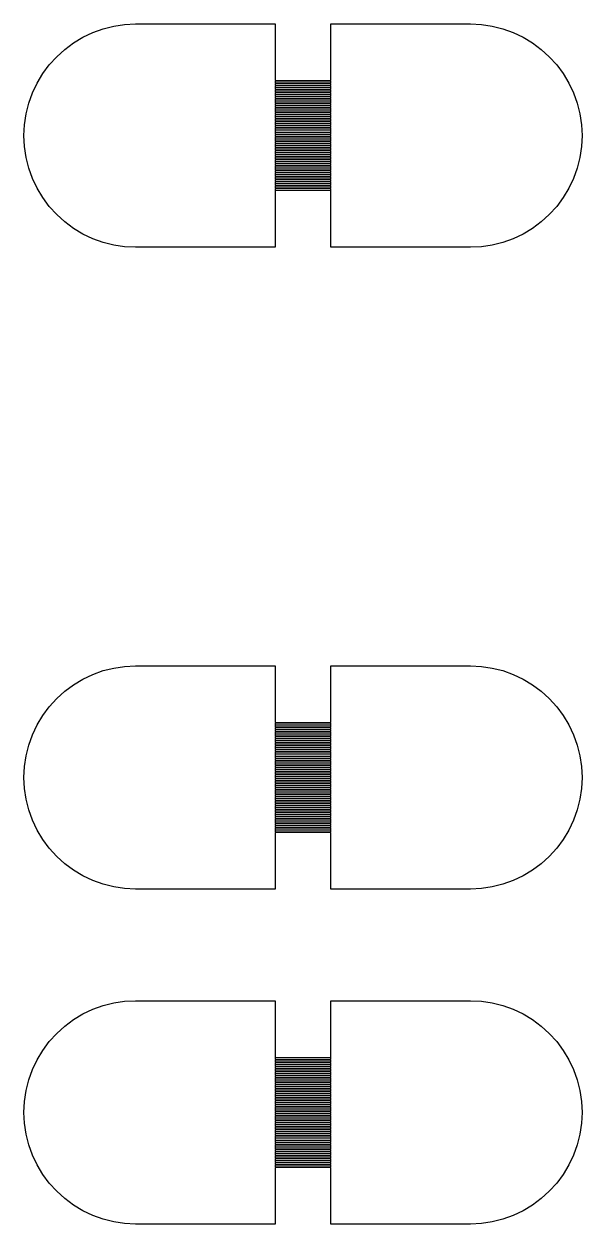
# Model space of a CAD drawing. Extents: x -16 to 83, y -18 to 83.
# Drawn here: x 18.5 to 28.5, y 36 to 57.5 of the extents above; entities that cross this region are included whole.
import ezdxf

# ---------------------------------------------------------------- set-up
doc = ezdxf.new("R2010")
doc.units = 0

msp = doc.modelspace()

# ---------------------------------------------------------------- linework, layer by layer
for p, q in [((19.7346, 57.3477), (19.9194, 57.4139)), ((19.9194, 57.4139), (20.1098, 57.4616)), ((20.1098, 57.4616), (20.304, 57.4904)), ((20.304, 57.4904), (20.5, 57.5)), ((20.5, 57.5), (23, 57.5)), ((23, 57.5), (23, 56.485)), ((24, 56.485), (24, 57.5)), ((24, 57.5), (26.5, 57.5)), ((26.5, 57.5), (26.696, 57.4904)), ((26.696, 57.4904), (26.8902, 57.4616)), ((26.8902, 57.4616), (27.0806, 57.4139)), ((27.0806, 57.4139), (27.2654, 57.3477)), ((19.3889, 57.1629), (19.5572, 57.2638)), ((19.5572, 57.2638), (19.7346, 57.3477)), ((27.2654, 57.3477), (27.4428, 57.2638)), ((27.4428, 57.2638), (27.6111, 57.1629)), ((19.0858, 56.9142), (19.2312, 57.046)), ((19.2312, 57.046), (19.3889, 57.1629)), ((27.6111, 57.1629), (27.7688, 57.046)), ((27.7688, 57.046), (27.9142, 56.9142)), ((18.8371, 56.6111), (18.954, 56.7688)), ((18.954, 56.7688), (19.0858, 56.9142)), ((27.9142, 56.9142), (28.046, 56.7688)), ((28.046, 56.7688), (28.1629, 56.6111)), ((18.7362, 56.4428), (18.8371, 56.6111)), ((28.1629, 56.6111), (28.2638, 56.4428)), ((18.6523, 56.2654), (18.7362, 56.4428)), ((23, 56.485), (24, 56.485)), ((24, 56.475), (23, 56.475)), ((23, 56.475), (23, 56.445)), ((23, 56.445), (24, 56.445)), ((24, 56.435), (23, 56.435)), ((23, 56.435), (23, 56.405)), ((23, 56.405), (24, 56.405)), ((24, 56.395), (23, 56.395)), ((23, 56.395), (23, 56.365)), ((23, 56.365), (24, 56.365)), ((24, 56.355), (23, 56.355)), ((23, 56.355), (23, 56.325)), ((24, 56.445), (24, 56.475)), ((24, 56.405), (24, 56.435)), ((24, 56.365), (24, 56.395)), ((24, 56.325), (24, 56.355)), ((28.2638, 56.4428), (28.3477, 56.2654)), ((18.5861, 56.0806), (18.6523, 56.2654)), ((23, 56.325), (24, 56.325)), ((24, 56.315), (23, 56.315)), ((23, 56.315), (23, 56.285)), ((23, 56.285), (24, 56.285)), ((24, 56.275), (23, 56.275)), ((23, 56.275), (23, 56.245)), ((23, 56.245), (24, 56.245)), ((24, 56.235), (23, 56.235)), ((23, 56.235), (23, 56.205)), ((23, 56.205), (24, 56.205)), ((24, 56.195), (23, 56.195)), ((23, 56.195), (23, 56.165)), ((23, 56.165), (24, 56.165)), ((24, 56.155), (23, 56.155)), ((23, 56.155), (23, 56.125)), ((23, 56.125), (24, 56.125)), ((24, 56.115), (23, 56.115)), ((23, 56.115), (23, 56.085)), ((24, 56.285), (24, 56.315)), ((24, 56.245), (24, 56.275)), ((24, 56.205), (24, 56.235)), ((24, 56.165), (24, 56.195)), ((24, 56.125), (24, 56.155)), ((24, 56.085), (24, 56.115)), ((28.3477, 56.2654), (28.4139, 56.0806)), ((18.5384, 55.8902), (18.5861, 56.0806)), ((23, 56.085), (24, 56.085)), ((24, 56.075), (23, 56.075)), ((23, 56.075), (23, 56.045)), ((23, 56.045), (24, 56.045)), ((24, 56.035), (23, 56.035)), ((23, 56.035), (23, 56.005)), ((23, 56.005), (24, 56.005)), ((24, 55.995), (23, 55.995)), ((23, 55.995), (23, 55.965)), ((23, 55.965), (24, 55.965)), ((24, 55.955), (23, 55.955)), ((23, 55.955), (23, 55.925)), ((23, 55.925), (24, 55.925)), ((24, 55.915), (23, 55.915)), ((23, 55.915), (23, 55.885)), ((24, 56.045), (24, 56.075)), ((24, 56.005), (24, 56.035)), ((24, 55.965), (24, 55.995)), ((24, 55.925), (24, 55.955)), ((24, 55.885), (24, 55.915)), ((28.4139, 56.0806), (28.4616, 55.8902)), ((18.5, 55.5), (18.5096, 55.696)), ((18.5096, 55.696), (18.5384, 55.8902)), ((23, 55.885), (24, 55.885)), ((24, 55.875), (23, 55.875)), ((23, 55.875), (23, 55.845)), ((23, 55.845), (24, 55.845)), ((24, 55.835), (23, 55.835)), ((23, 55.835), (23, 55.805)), ((23, 55.805), (24, 55.805)), ((24, 55.795), (23, 55.795)), ((23, 55.795), (23, 55.765)), ((23, 55.765), (24, 55.765)), ((24, 55.755), (23, 55.755)), ((23, 55.755), (23, 55.725)), ((23, 55.725), (24, 55.725)), ((24, 55.715), (23, 55.715)), ((23, 55.715), (23, 55.685)), ((23, 55.685), (24, 55.685)), ((24, 55.845), (24, 55.875)), ((24, 55.805), (24, 55.835)), ((24, 55.765), (24, 55.795)), ((24, 55.725), (24, 55.755)), ((24, 55.685), (24, 55.715)), ((28.4616, 55.8902), (28.4904, 55.696)), ((28.4904, 55.696), (28.5, 55.5)), ((18.5096, 55.304), (18.5, 55.5)), ((24, 55.675), (23, 55.675)), ((23, 55.675), (23, 55.645)), ((23, 55.645), (24, 55.645)), ((24, 55.635), (23, 55.635)), ((23, 55.635), (23, 55.605)), ((23, 55.605), (24, 55.605)), ((24, 55.595), (23, 55.595)), ((23, 55.595), (23, 55.565)), ((23, 55.565), (24, 55.565)), ((24, 55.555), (23, 55.555)), ((23, 55.555), (23, 55.525)), ((23, 55.525), (24, 55.525)), ((24, 55.515), (23, 55.515)), ((23, 55.515), (23, 55.485)), ((23, 55.485), (24, 55.485)), ((24, 55.475), (23, 55.475)), ((23, 55.475), (23, 55.445)), ((24, 55.645), (24, 55.675)), ((24, 55.605), (24, 55.635)), ((24, 55.565), (24, 55.595)), ((24, 55.525), (24, 55.555)), ((24, 55.485), (24, 55.515)), ((24, 55.445), (24, 55.475)), ((28.5, 55.5), (28.4904, 55.304)), ((18.5384, 55.1098), (18.5096, 55.304)), ((23, 55.445), (24, 55.445)), ((24, 55.435), (23, 55.435)), ((23, 55.435), (23, 55.405)), ((23, 55.405), (24, 55.405)), ((24, 55.395), (23, 55.395)), ((23, 55.395), (23, 55.365)), ((23, 55.365), (24, 55.365)), ((24, 55.355), (23, 55.355)), ((23, 55.355), (23, 55.325)), ((23, 55.325), (24, 55.325)), ((24, 55.315), (23, 55.315)), ((23, 55.315), (23, 55.285)), ((23, 55.285), (24, 55.285)), ((24, 55.275), (23, 55.275)), ((23, 55.275), (23, 55.245)), ((24, 55.405), (24, 55.435)), ((24, 55.365), (24, 55.395)), ((24, 55.325), (24, 55.355)), ((24, 55.285), (24, 55.315)), ((24, 55.245), (24, 55.275)), ((28.4904, 55.304), (28.4616, 55.1098)), ((18.5861, 54.9194), (18.5384, 55.1098)), ((23, 55.245), (24, 55.245)), ((24, 55.235), (23, 55.235)), ((23, 55.235), (23, 55.205)), ((23, 55.205), (24, 55.205)), ((24, 55.195), (23, 55.195)), ((23, 55.195), (23, 55.165)), ((23, 55.165), (24, 55.165)), ((24, 55.155), (23, 55.155)), ((23, 55.155), (23, 55.125)), ((23, 55.125), (24, 55.125)), ((24, 55.115), (23, 55.115)), ((23, 55.115), (23, 55.085)), ((23, 55.085), (24, 55.085)), ((24, 55.075), (23, 55.075)), ((23, 55.075), (23, 55.045)), ((23, 55.045), (24, 55.045)), ((24, 55.205), (24, 55.235)), ((24, 55.165), (24, 55.195)), ((24, 55.125), (24, 55.155)), ((24, 55.085), (24, 55.115)), ((24, 55.045), (24, 55.075)), ((28.4616, 55.1098), (28.4139, 54.9194)), ((18.6523, 54.7346), (18.5861, 54.9194)), ((24, 55.035), (23, 55.035)), ((23, 55.035), (23, 55.005)), ((23, 55.005), (24, 55.005)), ((24, 54.995), (23, 54.995)), ((23, 54.995), (23, 54.965)), ((23, 54.965), (24, 54.965)), ((24, 54.955), (23, 54.955)), ((23, 54.955), (23, 54.925)), ((23, 54.925), (24, 54.925)), ((24, 54.915), (23, 54.915)), ((23, 54.915), (23, 54.885)), ((23, 54.885), (24, 54.885)), ((24, 54.875), (23, 54.875)), ((23, 54.875), (23, 54.845)), ((23, 54.845), (24, 54.845)), ((24, 54.835), (23, 54.835)), ((23, 54.835), (23, 54.805)), ((24, 55.005), (24, 55.035)), ((24, 54.965), (24, 54.995)), ((24, 54.925), (24, 54.955)), ((24, 54.885), (24, 54.915)), ((24, 54.845), (24, 54.875)), ((24, 54.805), (24, 54.835)), ((28.4139, 54.9194), (28.3477, 54.7346)), ((18.7362, 54.5572), (18.6523, 54.7346)), ((23, 54.805), (24, 54.805)), ((24, 54.795), (23, 54.795)), ((23, 54.795), (23, 54.765)), ((23, 54.765), (24, 54.765)), ((24, 54.755), (23, 54.755)), ((23, 54.755), (23, 54.725)), ((23, 54.725), (24, 54.725)), ((24, 54.715), (23, 54.715)), ((23, 54.715), (23, 54.685)), ((23, 54.685), (24, 54.685)), ((24, 54.675), (23, 54.675)), ((23, 54.675), (23, 54.645)), ((23, 54.645), (24, 54.645)), ((24, 54.635), (23, 54.635)), ((23, 54.635), (23, 54.605)), ((24, 54.765), (24, 54.795)), ((24, 54.725), (24, 54.755)), ((24, 54.685), (24, 54.715)), ((24, 54.645), (24, 54.675)), ((24, 54.605), (24, 54.635)), ((28.3477, 54.7346), (28.2638, 54.5572)), ((18.8371, 54.3889), (18.7362, 54.5572)), ((23, 54.605), (24, 54.605)), ((24, 54.595), (23, 54.595)), ((23, 54.595), (23, 54.565)), ((23, 54.565), (24, 54.565)), ((24, 54.555), (23, 54.555)), ((23, 54.555), (23, 54.525)), ((23, 54.525), (24, 54.525)), ((24, 54.515), (23, 54.515)), ((23, 54.515), (23, 53.5)), ((24, 54.565), (24, 54.595)), ((24, 54.525), (24, 54.555)), ((24, 53.5), (24, 54.515)), ((28.2638, 54.5572), (28.1629, 54.3889)), ((18.954, 54.2312), (18.8371, 54.3889)), ((19.0858, 54.0858), (18.954, 54.2312)), ((28.046, 54.2312), (27.9142, 54.0858)), ((28.1629, 54.3889), (28.046, 54.2312)), ((19.2312, 53.954), (19.0858, 54.0858)), ((27.9142, 54.0858), (27.7688, 53.954)), ((19.3889, 53.8371), (19.2312, 53.954)), ((19.5572, 53.7362), (19.3889, 53.8371)), ((27.6111, 53.8371), (27.4428, 53.7362)), ((27.7688, 53.954), (27.6111, 53.8371)), ((19.7346, 53.6523), (19.5572, 53.7362)), ((19.9194, 53.5861), (19.7346, 53.6523)), ((20.1098, 53.5384), (19.9194, 53.5861)), ((20.304, 53.5096), (20.1098, 53.5384)), ((26.8902, 53.5384), (26.696, 53.5096)), ((27.0806, 53.5861), (26.8902, 53.5384)), ((27.2654, 53.6523), (27.0806, 53.5861)), ((27.4428, 53.7362), (27.2654, 53.6523)), ((20.5, 53.5), (20.304, 53.5096)), ((23, 53.5), (20.5, 53.5)), ((26.5, 53.5), (24, 53.5)), ((26.696, 53.5096), (26.5, 53.5)), ((19.5572, 45.7638), (19.7346, 45.8477)), ((19.7346, 45.8477), (19.9194, 45.9139)), ((19.9194, 45.9139), (20.1098, 45.9616)), ((20.1098, 45.9616), (20.304, 45.9904)), ((20.304, 45.9904), (20.5, 46)), ((20.5, 46), (23, 46)), ((23, 46), (23, 44.985)), ((24, 44.985), (24, 46)), ((24, 46), (26.5, 46)), ((26.5, 46), (26.696, 45.9904)), ((26.696, 45.9904), (26.8902, 45.9616)), ((26.8902, 45.9616), (27.0806, 45.9139)), ((27.0806, 45.9139), (27.2654, 45.8477)), ((27.2654, 45.8477), (27.4428, 45.7638)), ((19.2312, 45.546), (19.3889, 45.6629)), ((19.3889, 45.6629), (19.5572, 45.7638)), ((27.4428, 45.7638), (27.6111, 45.6629)), ((27.6111, 45.6629), (27.7688, 45.546)), ((18.954, 45.2688), (19.0858, 45.4142)), ((19.0858, 45.4142), (19.2312, 45.546)), ((27.7688, 45.546), (27.9142, 45.4142)), ((27.9142, 45.4142), (28.046, 45.2688)), ((18.8371, 45.1111), (18.954, 45.2688)), ((28.046, 45.2688), (28.1629, 45.1111)), ((18.6523, 44.7654), (18.7362, 44.9428)), ((18.7362, 44.9428), (18.8371, 45.1111)), ((23, 44.985), (24, 44.985)), ((24, 44.975), (23, 44.975)), ((23, 44.975), (23, 44.945)), ((23, 44.945), (24, 44.945)), ((24, 44.935), (23, 44.935)), ((23, 44.935), (23, 44.905)), ((24, 44.945), (24, 44.975)), ((24, 44.905), (24, 44.935)), ((28.1629, 45.1111), (28.2638, 44.9428)), ((28.2638, 44.9428), (28.3477, 44.7654)), ((18.5861, 44.5806), (18.6523, 44.7654)), ((23, 44.905), (24, 44.905)), ((24, 44.895), (23, 44.895)), ((23, 44.895), (23, 44.865)), ((23, 44.865), (24, 44.865)), ((24, 44.855), (23, 44.855)), ((23, 44.855), (23, 44.825)), ((23, 44.825), (24, 44.825)), ((24, 44.815), (23, 44.815)), ((23, 44.815), (23, 44.785)), ((23, 44.785), (24, 44.785)), ((24, 44.775), (23, 44.775)), ((23, 44.775), (23, 44.745)), ((23, 44.745), (24, 44.745)), ((24, 44.735), (23, 44.735)), ((23, 44.735), (23, 44.705)), ((24, 44.865), (24, 44.895)), ((24, 44.825), (24, 44.855)), ((24, 44.785), (24, 44.815)), ((24, 44.745), (24, 44.775)), ((24, 44.705), (24, 44.735)), ((28.3477, 44.7654), (28.4139, 44.5806)), ((18.5384, 44.3902), (18.5861, 44.5806)), ((23, 44.705), (24, 44.705)), ((24, 44.695), (23, 44.695)), ((23, 44.695), (23, 44.665)), ((23, 44.665), (24, 44.665)), ((24, 44.655), (23, 44.655)), ((23, 44.655), (23, 44.625)), ((23, 44.625), (24, 44.625)), ((24, 44.615), (23, 44.615)), ((23, 44.615), (23, 44.585)), ((23, 44.585), (24, 44.585)), ((24, 44.575), (23, 44.575)), ((23, 44.575), (23, 44.545)), ((23, 44.545), (24, 44.545)), ((24, 44.535), (23, 44.535)), ((23, 44.535), (23, 44.505)), ((23, 44.505), (24, 44.505)), ((24, 44.665), (24, 44.695)), ((24, 44.625), (24, 44.655)), ((24, 44.585), (24, 44.615)), ((24, 44.545), (24, 44.575)), ((24, 44.505), (24, 44.535)), ((28.4139, 44.5806), (28.4616, 44.3902)), ((18.5096, 44.196), (18.5384, 44.3902)), ((24, 44.495), (23, 44.495)), ((23, 44.495), (23, 44.465)), ((23, 44.465), (24, 44.465)), ((24, 44.455), (23, 44.455)), ((23, 44.455), (23, 44.425)), ((23, 44.425), (24, 44.425)), ((24, 44.415), (23, 44.415)), ((23, 44.415), (23, 44.385)), ((23, 44.385), (24, 44.385)), ((24, 44.375), (23, 44.375)), ((23, 44.375), (23, 44.345)), ((23, 44.345), (24, 44.345)), ((24, 44.335), (23, 44.335)), ((23, 44.335), (23, 44.305)), ((23, 44.305), (24, 44.305)), ((24, 44.295), (23, 44.295)), ((23, 44.295), (23, 44.265)), ((24, 44.465), (24, 44.495)), ((24, 44.425), (24, 44.455)), ((24, 44.385), (24, 44.415)), ((24, 44.345), (24, 44.375)), ((24, 44.305), (24, 44.335)), ((24, 44.265), (24, 44.295)), ((28.4616, 44.3902), (28.4904, 44.196)), ((18.5, 44), (18.5096, 44.196)), ((23, 44.265), (24, 44.265)), ((24, 44.255), (23, 44.255)), ((23, 44.255), (23, 44.225)), ((23, 44.225), (24, 44.225)), ((24, 44.215), (23, 44.215)), ((23, 44.215), (23, 44.185)), ((23, 44.185), (24, 44.185)), ((24, 44.175), (23, 44.175)), ((23, 44.175), (23, 44.145)), ((23, 44.145), (24, 44.145)), ((24, 44.135), (23, 44.135)), ((23, 44.135), (23, 44.105)), ((23, 44.105), (24, 44.105)), ((24, 44.095), (23, 44.095)), ((23, 44.095), (23, 44.065)), ((24, 44.225), (24, 44.255)), ((24, 44.185), (24, 44.215)), ((24, 44.145), (24, 44.175)), ((24, 44.105), (24, 44.135)), ((24, 44.065), (24, 44.095)), ((28.4904, 44.196), (28.5, 44)), ((18.5096, 43.804), (18.5, 44)), ((23, 44.065), (24, 44.065)), ((24, 44.055), (23, 44.055)), ((23, 44.055), (23, 44.025)), ((23, 44.025), (24, 44.025)), ((24, 44.015), (23, 44.015)), ((23, 44.015), (23, 43.985)), ((23, 43.985), (24, 43.985)), ((24, 43.975), (23, 43.975)), ((23, 43.975), (23, 43.945)), ((23, 43.945), (24, 43.945)), ((24, 43.935), (23, 43.935)), ((23, 43.935), (23, 43.905)), ((23, 43.905), (24, 43.905)), ((24, 43.895), (23, 43.895)), ((23, 43.895), (23, 43.865)), ((23, 43.865), (24, 43.865)), ((24, 44.025), (24, 44.055)), ((24, 43.985), (24, 44.015)), ((24, 43.945), (24, 43.975)), ((24, 43.905), (24, 43.935)), ((24, 43.865), (24, 43.895)), ((28.5, 44), (28.4904, 43.804)), ((18.5384, 43.6098), (18.5096, 43.804)), ((24, 43.855), (23, 43.855)), ((23, 43.855), (23, 43.825)), ((23, 43.825), (24, 43.825)), ((24, 43.815), (23, 43.815)), ((23, 43.815), (23, 43.785)), ((23, 43.785), (24, 43.785)), ((24, 43.775), (23, 43.775)), ((23, 43.775), (23, 43.745)), ((23, 43.745), (24, 43.745)), ((24, 43.735), (23, 43.735)), ((23, 43.735), (23, 43.705)), ((23, 43.705), (24, 43.705)), ((24, 43.695), (23, 43.695)), ((23, 43.695), (23, 43.665)), ((23, 43.665), (24, 43.665)), ((24, 43.655), (23, 43.655)), ((23, 43.655), (23, 43.625)), ((24, 43.825), (24, 43.855)), ((24, 43.785), (24, 43.815)), ((24, 43.745), (24, 43.775)), ((24, 43.705), (24, 43.735)), ((24, 43.665), (24, 43.695)), ((24, 43.625), (24, 43.655)), ((28.4904, 43.804), (28.4616, 43.6098)), ((18.5861, 43.4194), (18.5384, 43.6098)), ((23, 43.625), (24, 43.625)), ((24, 43.615), (23, 43.615)), ((23, 43.615), (23, 43.585)), ((23, 43.585), (24, 43.585)), ((24, 43.575), (23, 43.575)), ((23, 43.575), (23, 43.545)), ((23, 43.545), (24, 43.545)), ((24, 43.535), (23, 43.535)), ((23, 43.535), (23, 43.505)), ((23, 43.505), (24, 43.505)), ((24, 43.495), (23, 43.495)), ((23, 43.495), (23, 43.465)), ((23, 43.465), (24, 43.465)), ((24, 43.455), (23, 43.455)), ((23, 43.455), (23, 43.425)), ((24, 43.585), (24, 43.615)), ((24, 43.545), (24, 43.575)), ((24, 43.505), (24, 43.535)), ((24, 43.465), (24, 43.495)), ((24, 43.425), (24, 43.455)), ((28.4616, 43.6098), (28.4139, 43.4194)), ((18.6523, 43.2346), (18.5861, 43.4194)), ((18.7362, 43.0572), (18.6523, 43.2346)), ((23, 43.425), (24, 43.425)), ((24, 43.415), (23, 43.415)), ((23, 43.415), (23, 43.385)), ((23, 43.385), (24, 43.385)), ((24, 43.375), (23, 43.375)), ((23, 43.375), (23, 43.345)), ((23, 43.345), (24, 43.345)), ((24, 43.335), (23, 43.335)), ((23, 43.335), (23, 43.305)), ((23, 43.305), (24, 43.305)), ((24, 43.295), (23, 43.295)), ((23, 43.295), (23, 43.265)), ((23, 43.265), (24, 43.265)), ((24, 43.255), (23, 43.255)), ((23, 43.255), (23, 43.225)), ((23, 43.225), (24, 43.225)), ((24, 43.215), (23, 43.215)), ((23, 43.215), (23, 43.185)), ((24, 43.385), (24, 43.415)), ((24, 43.345), (24, 43.375)), ((24, 43.305), (24, 43.335)), ((24, 43.265), (24, 43.295)), ((24, 43.225), (24, 43.255)), ((24, 43.185), (24, 43.215)), ((28.3477, 43.2346), (28.2638, 43.0572)), ((28.4139, 43.4194), (28.3477, 43.2346)), ((18.8371, 42.8889), (18.7362, 43.0572)), ((23, 43.185), (24, 43.185)), ((24, 43.175), (23, 43.175)), ((23, 43.175), (23, 43.145)), ((23, 43.145), (24, 43.145)), ((24, 43.135), (23, 43.135)), ((23, 43.135), (23, 43.105)), ((23, 43.105), (24, 43.105)), ((24, 43.095), (23, 43.095)), ((23, 43.095), (23, 43.065)), ((23, 43.065), (24, 43.065)), ((24, 43.055), (23, 43.055)), ((23, 43.055), (23, 43.025)), ((23, 43.025), (24, 43.025)), ((24, 43.015), (23, 43.015)), ((23, 43.015), (23, 42)), ((24, 43.145), (24, 43.175)), ((24, 43.105), (24, 43.135)), ((24, 43.065), (24, 43.095)), ((24, 43.025), (24, 43.055)), ((24, 42), (24, 43.015)), ((28.2638, 43.0572), (28.1629, 42.8889)), ((18.954, 42.7312), (18.8371, 42.8889)), ((28.1629, 42.8889), (28.046, 42.7312)), ((19.0858, 42.5858), (18.954, 42.7312)), ((19.2312, 42.454), (19.0858, 42.5858)), ((27.9142, 42.5858), (27.7688, 42.454)), ((28.046, 42.7312), (27.9142, 42.5858)), ((19.3889, 42.3371), (19.2312, 42.454)), ((27.7688, 42.454), (27.6111, 42.3371)), ((19.5572, 42.2362), (19.3889, 42.3371)), ((19.7346, 42.1523), (19.5572, 42.2362)), ((19.9194, 42.0861), (19.7346, 42.1523)), ((27.2654, 42.1523), (27.0806, 42.0861)), ((27.4428, 42.2362), (27.2654, 42.1523)), ((27.6111, 42.3371), (27.4428, 42.2362)), ((20.1098, 42.0384), (19.9194, 42.0861)), ((20.304, 42.0096), (20.1098, 42.0384)), ((20.5, 42), (20.304, 42.0096)), ((23, 42), (20.5, 42)), ((26.5, 42), (24, 42)), ((26.696, 42.0096), (26.5, 42)), ((26.8902, 42.0384), (26.696, 42.0096)), ((27.0806, 42.0861), (26.8902, 42.0384)), ((20.1098, 39.9616), (20.304, 39.9904)), ((20.304, 39.9904), (20.5, 40)), ((20.5, 40), (23, 40)), ((23, 40), (23, 38.985)), ((24, 38.985), (24, 40)), ((24, 40), (26.5, 40)), ((26.5, 40), (26.696, 39.9904)), ((26.696, 39.9904), (26.8902, 39.9616)), ((19.5572, 39.7638), (19.7346, 39.8477)), ((19.7346, 39.8477), (19.9194, 39.9139)), ((19.9194, 39.9139), (20.1098, 39.9616)), ((26.8902, 39.9616), (27.0806, 39.9139)), ((27.0806, 39.9139), (27.2654, 39.8477)), ((27.2654, 39.8477), (27.4428, 39.7638)), ((19.2312, 39.546), (19.3889, 39.6629)), ((19.3889, 39.6629), (19.5572, 39.7638)), ((27.4428, 39.7638), (27.6111, 39.6629)), ((27.6111, 39.6629), (27.7688, 39.546)), ((18.954, 39.2688), (19.0858, 39.4142)), ((19.0858, 39.4142), (19.2312, 39.546)), ((27.7688, 39.546), (27.9142, 39.4142)), ((27.9142, 39.4142), (28.046, 39.2688)), ((18.8371, 39.1111), (18.954, 39.2688)), ((28.046, 39.2688), (28.1629, 39.1111)), ((18.6523, 38.7654), (18.7362, 38.9428)), ((18.7362, 38.9428), (18.8371, 39.1111)), ((23, 38.985), (24, 38.985)), ((24, 38.975), (23, 38.975)), ((23, 38.975), (23, 38.945)), ((23, 38.945), (24, 38.945)), ((24, 38.935), (23, 38.935)), ((23, 38.935), (23, 38.905)), ((24, 38.945), (24, 38.975)), ((24, 38.905), (24, 38.935)), ((28.1629, 39.1111), (28.2638, 38.9428)), ((28.2638, 38.9428), (28.3477, 38.7654)), ((18.5861, 38.5806), (18.6523, 38.7654)), ((23, 38.905), (24, 38.905)), ((24, 38.895), (23, 38.895)), ((23, 38.895), (23, 38.865)), ((23, 38.865), (24, 38.865)), ((24, 38.855), (23, 38.855)), ((23, 38.855), (23, 38.825)), ((23, 38.825), (24, 38.825)), ((24, 38.815), (23, 38.815)), ((23, 38.815), (23, 38.785)), ((23, 38.785), (24, 38.785)), ((24, 38.775), (23, 38.775)), ((23, 38.775), (23, 38.745)), ((23, 38.745), (24, 38.745)), ((24, 38.735), (23, 38.735)), ((23, 38.735), (23, 38.705)), ((23, 38.705), (24, 38.705)), ((24, 38.865), (24, 38.895)), ((24, 38.825), (24, 38.855)), ((24, 38.785), (24, 38.815)), ((24, 38.745), (24, 38.775)), ((24, 38.705), (24, 38.735)), ((28.3477, 38.7654), (28.4139, 38.5806)), ((18.5384, 38.3902), (18.5861, 38.5806)), ((24, 38.695), (23, 38.695)), ((23, 38.695), (23, 38.665)), ((23, 38.665), (24, 38.665)), ((24, 38.655), (23, 38.655)), ((23, 38.655), (23, 38.625)), ((23, 38.625), (24, 38.625)), ((24, 38.615), (23, 38.615)), ((23, 38.615), (23, 38.585)), ((23, 38.585), (24, 38.585)), ((24, 38.575), (23, 38.575)), ((23, 38.575), (23, 38.545)), ((23, 38.545), (24, 38.545)), ((24, 38.535), (23, 38.535)), ((23, 38.535), (23, 38.505)), ((23, 38.505), (24, 38.505)), ((24, 38.495), (23, 38.495)), ((23, 38.495), (23, 38.465)), ((24, 38.665), (24, 38.695)), ((24, 38.625), (24, 38.655)), ((24, 38.585), (24, 38.615)), ((24, 38.545), (24, 38.575)), ((24, 38.505), (24, 38.535)), ((24, 38.465), (24, 38.495)), ((28.4139, 38.5806), (28.4616, 38.3902)), ((18.5096, 38.196), (18.5384, 38.3902)), ((23, 38.465), (24, 38.465)), ((24, 38.455), (23, 38.455)), ((23, 38.455), (23, 38.425)), ((23, 38.425), (24, 38.425)), ((24, 38.415), (23, 38.415)), ((23, 38.415), (23, 38.385)), ((23, 38.385), (24, 38.385)), ((24, 38.375), (23, 38.375)), ((23, 38.375), (23, 38.345)), ((23, 38.345), (24, 38.345)), ((24, 38.335), (23, 38.335)), ((23, 38.335), (23, 38.305)), ((23, 38.305), (24, 38.305)), ((24, 38.295), (23, 38.295)), ((23, 38.295), (23, 38.265)), ((24, 38.425), (24, 38.455)), ((24, 38.385), (24, 38.415)), ((24, 38.345), (24, 38.375)), ((24, 38.305), (24, 38.335)), ((24, 38.265), (24, 38.295)), ((28.4616, 38.3902), (28.4904, 38.196)), ((18.5, 38), (18.5096, 38.196)), ((23, 38.265), (24, 38.265)), ((24, 38.255), (23, 38.255)), ((23, 38.255), (23, 38.225)), ((23, 38.225), (24, 38.225)), ((24, 38.215), (23, 38.215)), ((23, 38.215), (23, 38.185)), ((23, 38.185), (24, 38.185)), ((24, 38.175), (23, 38.175)), ((23, 38.175), (23, 38.145)), ((23, 38.145), (24, 38.145)), ((24, 38.135), (23, 38.135)), ((23, 38.135), (23, 38.105)), ((23, 38.105), (24, 38.105)), ((24, 38.095), (23, 38.095)), ((23, 38.095), (23, 38.065)), ((23, 38.065), (24, 38.065)), ((24, 38.055), (23, 38.055)), ((23, 38.055), (23, 38.025)), ((24, 38.225), (24, 38.255)), ((24, 38.185), (24, 38.215)), ((24, 38.145), (24, 38.175)), ((24, 38.105), (24, 38.135)), ((24, 38.065), (24, 38.095)), ((24, 38.025), (24, 38.055)), ((28.4904, 38.196), (28.5, 38)), ((18.5096, 37.804), (18.5, 38)), ((23, 38.025), (24, 38.025)), ((24, 38.015), (23, 38.015)), ((23, 38.015), (23, 37.985)), ((23, 37.985), (24, 37.985)), ((24, 37.975), (23, 37.975)), ((23, 37.975), (23, 37.945)), ((23, 37.945), (24, 37.945)), ((24, 37.935), (23, 37.935)), ((23, 37.935), (23, 37.905)), ((23, 37.905), (24, 37.905)), ((24, 37.895), (23, 37.895)), ((23, 37.895), (23, 37.865)), ((23, 37.865), (24, 37.865)), ((24, 37.855), (23, 37.855)), ((23, 37.855), (23, 37.825)), ((24, 37.985), (24, 38.015)), ((24, 37.945), (24, 37.975)), ((24, 37.905), (24, 37.935)), ((24, 37.865), (24, 37.895)), ((24, 37.825), (24, 37.855)), ((28.5, 38), (28.4904, 37.804)), ((18.5384, 37.6098), (18.5096, 37.804)), ((23, 37.825), (24, 37.825)), ((24, 37.815), (23, 37.815)), ((23, 37.815), (23, 37.785)), ((23, 37.785), (24, 37.785)), ((24, 37.775), (23, 37.775)), ((23, 37.775), (23, 37.745)), ((23, 37.745), (24, 37.745)), ((24, 37.735), (23, 37.735)), ((23, 37.735), (23, 37.705)), ((23, 37.705), (24, 37.705)), ((24, 37.695), (23, 37.695)), ((23, 37.695), (23, 37.665)), ((23, 37.665), (24, 37.665)), ((24, 37.655), (23, 37.655)), ((23, 37.655), (23, 37.625)), ((23, 37.625), (24, 37.625)), ((24, 37.785), (24, 37.815)), ((24, 37.745), (24, 37.775)), ((24, 37.705), (24, 37.735)), ((24, 37.665), (24, 37.695)), ((24, 37.625), (24, 37.655)), ((28.4904, 37.804), (28.4616, 37.6098)), ((18.5861, 37.4194), (18.5384, 37.6098)), ((18.6523, 37.2346), (18.5861, 37.4194)), ((24, 37.615), (23, 37.615)), ((23, 37.615), (23, 37.585)), ((23, 37.585), (24, 37.585)), ((24, 37.575), (23, 37.575)), ((23, 37.575), (23, 37.545)), ((23, 37.545), (24, 37.545)), ((24, 37.535), (23, 37.535)), ((23, 37.535), (23, 37.505)), ((23, 37.505), (24, 37.505)), ((24, 37.495), (23, 37.495)), ((23, 37.495), (23, 37.465)), ((23, 37.465), (24, 37.465)), ((24, 37.455), (23, 37.455)), ((23, 37.455), (23, 37.425)), ((23, 37.425), (24, 37.425)), ((24, 37.415), (23, 37.415)), ((23, 37.415), (23, 37.385)), ((24, 37.585), (24, 37.615)), ((24, 37.545), (24, 37.575)), ((24, 37.505), (24, 37.535)), ((24, 37.465), (24, 37.495)), ((24, 37.425), (24, 37.455)), ((24, 37.385), (24, 37.415)), ((28.4139, 37.4194), (28.3477, 37.2346)), ((28.4616, 37.6098), (28.4139, 37.4194)), ((18.7362, 37.0572), (18.6523, 37.2346)), ((23, 37.385), (24, 37.385)), ((24, 37.375), (23, 37.375)), ((23, 37.375), (23, 37.345)), ((23, 37.345), (24, 37.345)), ((24, 37.335), (23, 37.335)), ((23, 37.335), (23, 37.305)), ((23, 37.305), (24, 37.305)), ((24, 37.295), (23, 37.295)), ((23, 37.295), (23, 37.265)), ((23, 37.265), (24, 37.265)), ((24, 37.255), (23, 37.255)), ((23, 37.255), (23, 37.225)), ((23, 37.225), (24, 37.225)), ((24, 37.215), (23, 37.215)), ((23, 37.215), (23, 37.185)), ((24, 37.345), (24, 37.375)), ((24, 37.305), (24, 37.335)), ((24, 37.265), (24, 37.295)), ((24, 37.225), (24, 37.255)), ((24, 37.185), (24, 37.215)), ((28.3477, 37.2346), (28.2638, 37.0572)), ((18.8371, 36.8889), (18.7362, 37.0572)), ((23, 37.185), (24, 37.185)), ((24, 37.175), (23, 37.175)), ((23, 37.175), (23, 37.145)), ((23, 37.145), (24, 37.145)), ((24, 37.135), (23, 37.135)), ((23, 37.135), (23, 37.105)), ((23, 37.105), (24, 37.105)), ((24, 37.095), (23, 37.095)), ((23, 37.095), (23, 37.065)), ((23, 37.065), (24, 37.065)), ((24, 37.055), (23, 37.055)), ((23, 37.055), (23, 37.025)), ((23, 37.025), (24, 37.025)), ((24, 37.015), (23, 37.015)), ((23, 37.015), (23, 36)), ((24, 37.145), (24, 37.175)), ((24, 37.105), (24, 37.135)), ((24, 37.065), (24, 37.095)), ((24, 37.025), (24, 37.055)), ((24, 36), (24, 37.015)), ((28.2638, 37.0572), (28.1629, 36.8889)), ((18.954, 36.7312), (18.8371, 36.8889)), ((28.1629, 36.8889), (28.046, 36.7312)), ((19.0858, 36.5858), (18.954, 36.7312)), ((19.2312, 36.454), (19.0858, 36.5858)), ((27.9142, 36.5858), (27.7688, 36.454)), ((28.046, 36.7312), (27.9142, 36.5858)), ((19.3889, 36.3371), (19.2312, 36.454)), ((19.5572, 36.2362), (19.3889, 36.3371)), ((27.6111, 36.3371), (27.4428, 36.2362)), ((27.7688, 36.454), (27.6111, 36.3371)), ((19.7346, 36.1523), (19.5572, 36.2362)), ((19.9194, 36.0861), (19.7346, 36.1523)), ((27.2654, 36.1523), (27.0806, 36.0861)), ((27.4428, 36.2362), (27.2654, 36.1523)), ((20.1098, 36.0384), (19.9194, 36.0861)), ((20.304, 36.0096), (20.1098, 36.0384)), ((20.5, 36), (20.304, 36.0096)), ((23, 36), (20.5, 36)), ((26.5, 36), (24, 36)), ((26.696, 36.0096), (26.5, 36)), ((26.8902, 36.0384), (26.696, 36.0096)), ((27.0806, 36.0861), (26.8902, 36.0384))]:
    msp.add_line(p, q)

doc.saveas('drawing.dxf')
